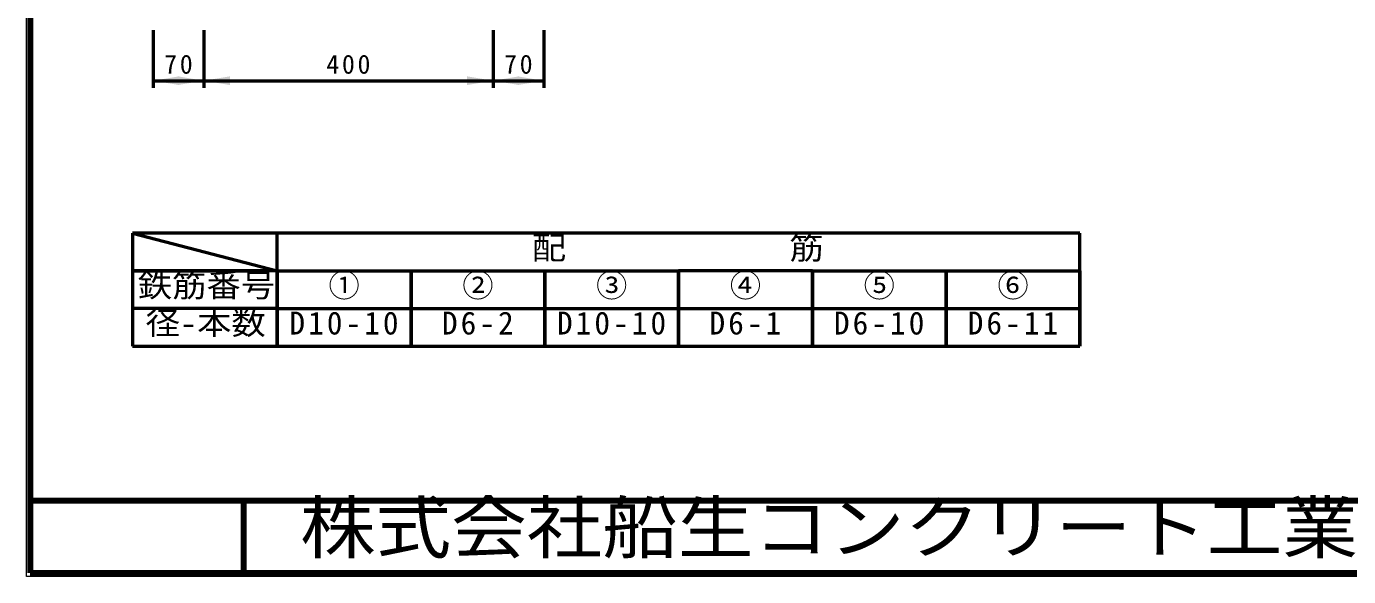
# Model space of a CAD drawing. Units: millimetres, scale not verified. Extents: x 100 to 4105, y 100 to 2870.
# Drawn here: x 100 to 1928, y 100 to 860 of the extents above; entities that cross this region are included whole.
import ezdxf
from ezdxf.enums import TextEntityAlignment as Align

# ---------------------------------------------------------------- set-up
doc = ezdxf.new("R2010")
doc.units = ezdxf.units.MM
doc.header["$LTSCALE"] = 5
doc.layers.add('V-nasSTD', color=7, linetype='Continuous', lineweight=35)
doc.styles.add('ＭＳ ゴシック', font='')
doc.styles.get('ＭＳ ゴシック').set_extended_font_data('MS Gothic')

msp = doc.modelspace()

# ---------------------------------------------------------------- hatches: boundary and pattern name
at = {"layer": 'V-nasSTD'}
for points in [[(311.282, 791.467), (275.282, 785.467), (311.282, 779.467)], [(309.282, 779.467), (345.282, 785.467), (309.282, 791.467)], [(381.282, 791.467), (345.282, 785.467), (381.282, 779.467)], [(709.282, 779.467), (745.282, 785.467), (709.282, 791.467)], [(781.282, 791.467), (745.282, 785.467), (781.282, 779.467)], [(779.282, 779.467), (815.282, 785.467), (779.282, 791.467)]]:
    msp.add_hatch(color=256, dxfattribs=at).paths.add_polyline_path(points)

# ---------------------------------------------------------------- linework, layer by layer
at = {"layer": 'V-nasSTD', "lineweight": 100}
for p, q in [((105, 2865), (105, 105)), ((105, 205), (4100, 205)), ((400, 205), (400, 105)), ((105, 105), (4100, 105))]:
    msp.add_line(p, q, dxfattribs=at)
at = {"layer": 'V-nasSTD', "lineweight": 50}
for p, q in [((275.282, 855.467), (275.282, 775.467)), ((345.282, 855.467), (345.282, 775.467)), ((745.282, 855.467), (745.282, 775.467)), ((815.282, 855.467), (815.282, 775.467)), ((275.282, 785.467), (345.282, 785.467)), ((345.282, 785.467), (745.282, 785.467)), ((745.282, 785.467), (815.282, 785.467)), ((246.803, 574.682), (246.803, 522.682)), ((446.803, 574.682), (246.803, 574.682)), ((246.803, 574.682), (446.803, 522.682)), ((446.803, 522.682), (446.803, 574.682)), ((631.803, 574.682), (446.803, 574.682)), ((816.803, 574.682), (631.803, 574.682)), ((1001.803, 574.682), (816.803, 574.682)), ((1186.803, 574.682), (1001.803, 574.682)), ((1371.803, 574.682), (1186.803, 574.682)), ((1556.803, 574.682), (1371.803, 574.682)), ((1556.803, 522.682), (1556.803, 574.682)), ((246.803, 522.682), (411.803, 522.682)), ((246.803, 522.682), (246.803, 470.682)), ((446.803, 522.682), (246.803, 522.682)), ((446.803, 522.682), (631.803, 522.682)), ((446.803, 470.682), (446.803, 522.682)), ((446.803, 522.682), (446.803, 470.682)), ((631.803, 522.682), (816.803, 522.682)), ((631.803, 470.682), (631.803, 522.682)), ((631.803, 522.682), (631.803, 470.682)), ((816.803, 522.682), (1001.803, 522.682)), ((816.803, 470.682), (816.803, 522.682)), ((816.803, 522.682), (816.803, 470.682)), ((1001.803, 470.682), (1001.803, 522.682)), ((1001.803, 522.682), (1001.803, 470.682)), ((1186.803, 522.682), (1001.803, 522.682)), ((1186.803, 470.682), (1186.803, 522.682)), ((1186.803, 522.682), (1371.803, 522.682)), ((1186.803, 470.682), (1186.803, 522.682)), ((1186.803, 522.682), (1186.803, 470.682)), ((1371.803, 470.682), (1371.803, 522.682)), ((1371.803, 470.682), (1371.803, 522.682)), ((1371.803, 522.682), (1556.803, 522.682)), ((1371.803, 470.682), (1371.803, 522.682)), ((1371.803, 522.682), (1371.803, 470.682)), ((1556.803, 470.682), (1556.803, 522.682)), ((1556.803, 470.682), (1556.803, 522.682)), ((1556.803, 522.682), (1556.803, 470.682)), ((246.803, 470.682), (246.803, 418.682)), ((446.803, 470.682), (246.803, 470.682)), ((446.803, 470.682), (631.803, 470.682)), ((446.803, 418.682), (446.803, 470.682)), ((446.803, 470.682), (446.803, 418.682)), ((631.803, 470.682), (816.803, 470.682)), ((631.803, 418.682), (631.803, 470.682)), ((631.803, 470.682), (631.803, 418.682)), ((816.803, 470.682), (1001.803, 470.682)), ((816.803, 418.682), (816.803, 470.682)), ((816.803, 470.682), (816.803, 418.682)), ((1001.803, 418.682), (1001.803, 470.682)), ((1001.803, 470.682), (1001.803, 418.682)), ((1001.803, 470.682), (1186.803, 470.682)), ((1186.803, 418.682), (1186.803, 470.682)), ((1186.803, 470.682), (1371.803, 470.682)), ((1186.803, 418.682), (1186.803, 470.682)), ((1186.803, 470.682), (1186.803, 418.682)), ((1371.803, 418.682), (1371.803, 470.682)), ((1371.803, 418.682), (1371.803, 470.682)), ((1371.803, 470.682), (1556.803, 470.682)), ((1371.803, 418.682), (1371.803, 470.682)), ((1371.803, 470.682), (1371.803, 418.682)), ((1556.803, 418.682), (1556.803, 470.682)), ((1556.803, 418.682), (1556.803, 470.682)), ((1556.803, 470.682), (1556.803, 418.682)), ((246.803, 418.682), (446.803, 418.682)), ((446.803, 418.682), (631.803, 418.682)), ((631.803, 418.682), (816.803, 418.682)), ((816.803, 418.682), (1001.803, 418.682)), ((1001.803, 418.682), (1186.803, 418.682)), ((1186.803, 418.682), (1371.803, 418.682)), ((1371.803, 418.682), (1556.803, 418.682))]:
    msp.add_line(p, q, dxfattribs=at)
at = {"layer": 'V-nasSTD', "lineweight": 13}
msp.add_lwpolyline([(100, 100), (100, 2870), (4105, 2870), (4105, 100)], close=True, dxfattribs=at)

# ---------------------------------------------------------------- texts
at = {"layer": 'V-nasSTD', "style": 'ＭＳ ゴシック', "width": 1.1}
for s, height, p in [('配\u3000\u3000\u3000\u3000   \u3000筋', 31.67, (798.763, 570.282)), ('鉄筋番号', 31.67, (253.923, 518.282)), ('径-本数', 31.67, (264.723, 466.282)), ('株式会社船生コンクリート工業', 69.65, (478.279, 202.55))]:
    msp.add_text(s, height=height, dxfattribs=at).set_placement(p, align=Align.TOP_LEFT)
at = {"layer": 'V-nasSTD', "style": 'ＭＳ ゴシック'}
for s, p in [('①', (517.703, 518.282)), ('②', (702.703, 518.282)), ('③', (887.703, 518.282)), ('④', (1072.703, 518.282)), ('⑤', (1257.703, 518.282)), ('⑥', (1442.703, 518.282))]:
    msp.add_text(s, height=31.67, dxfattribs=at).set_placement(p, align=Align.TOP_LEFT)
at = {"layer": 'V-nasSTD', "attachment_point": 1, "style": 'ＭＳ ゴシック'}
for s, insert, char_height in [('\\T1.2;70', (290.482, 821.467), 26.39), ('\\T1.2;400', (514.682, 821.467), 26.39), ('\\T1.2;70', (760.482, 821.467), 26.39), ('\\T1.2;D10-10', (463.703, 466.282), 31.67), ('\\T1.2;D6-2', (674.623, 466.282), 31.67), ('\\T1.2;D10-10', (833.703, 466.282), 31.67), ('\\T1.2;D6-1', (1044.623, 466.282), 31.67), ('\\T1.2;D6-10', (1216.663, 466.282), 31.67), ('\\T1.2;D6-11', (1401.663, 466.282), 31.67)]:
    msp.add_mtext(s, dxfattribs=dict(at, insert=insert, char_height=char_height))

doc.saveas('drawing.dxf')
